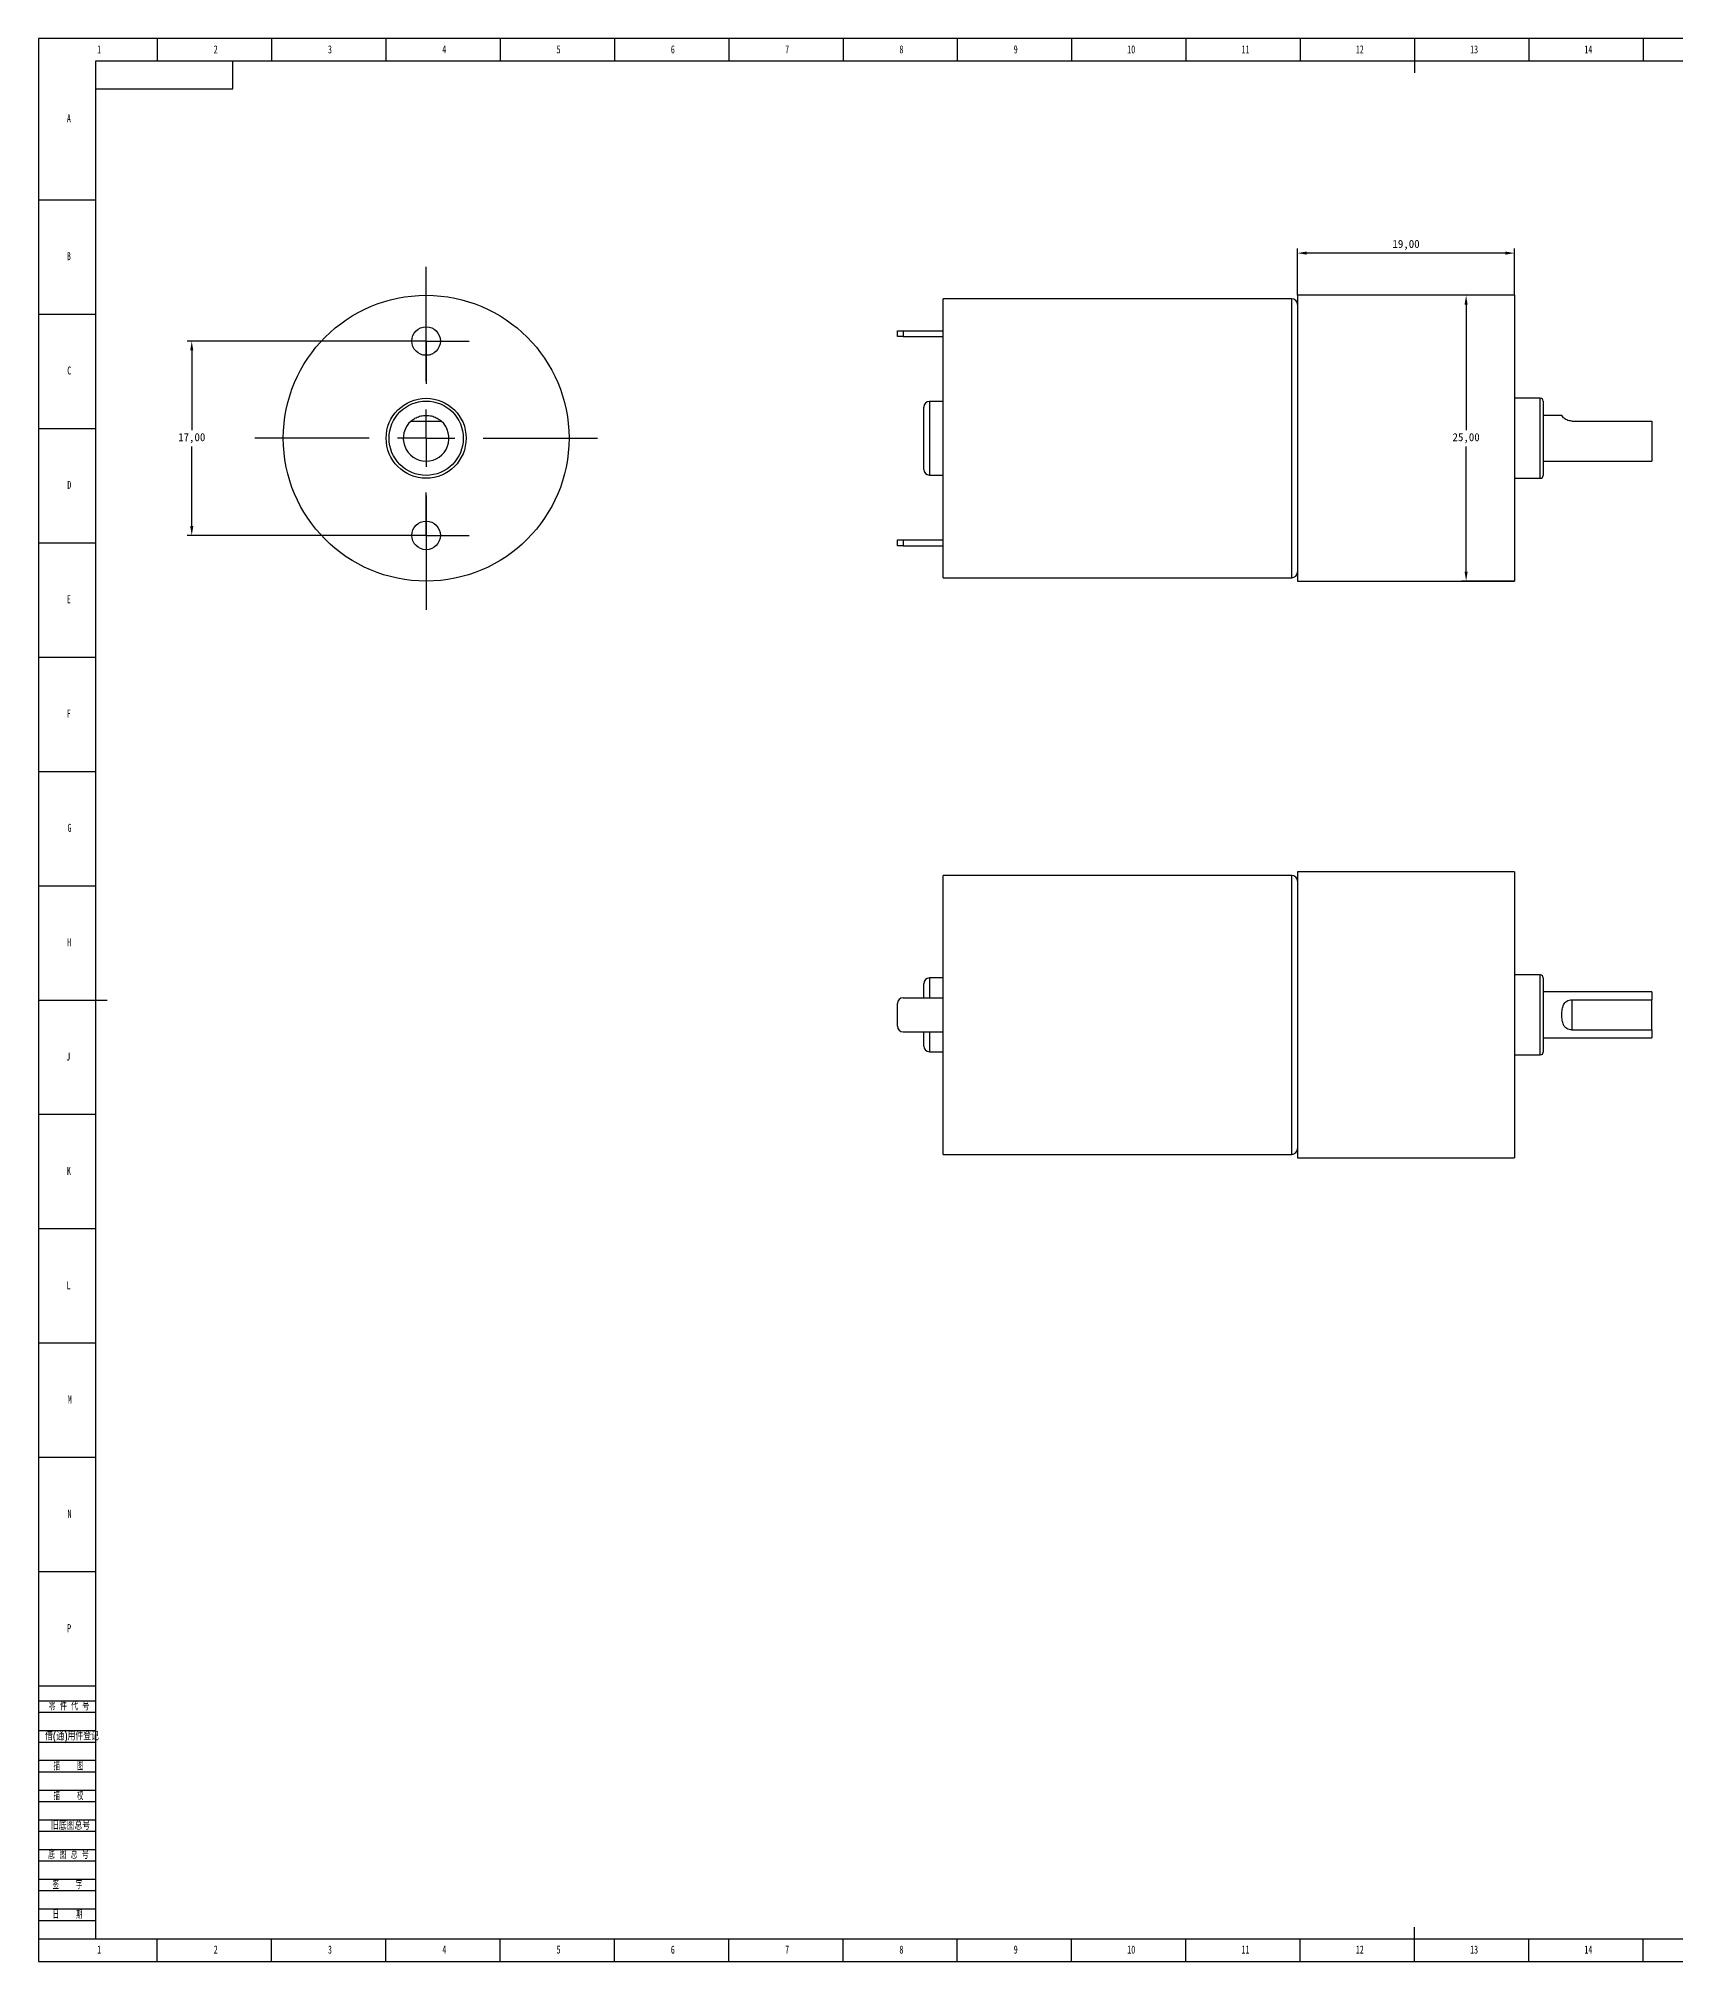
# Model space of a CAD drawing. Header units: millimetres. Extents: x 0 to 1189, y 0 to 841.
# Drawn here: x 0 to 716, y 0 to 841 of the extents above; entities that cross this region are included whole.
import ezdxf

# ---------------------------------------------------------------- set-up
doc = ezdxf.new("R2010")
doc.units = ezdxf.units.MM
doc.header["$PDSIZE"] = -1
for name, color, linetype in [('10', 7, 'Continuous'), ('5', 7, 'Continuous'), ('9', 7, 'Continuous')]:
    doc.layers.add(name, color=color, linetype=linetype)
doc.layers.add('文字层', color=3, linetype='Continuous', lineweight=25)
doc.styles.add('SLDTEXTSTYLE0', font='TXT', dxfattribs={"width": 0.7, "bigfont": 'bigfont'})
doc.styles.add('SLDTEXTSTYLE2', font='TXT', dxfattribs={"width": 0.614286, "bigfont": 'bigfont'})
doc.styles.add('SLDTEXTSTYLE4', font='TXT', dxfattribs={"width": 0.566667, "bigfont": 'bigfont'})
doc.styles.add('SLDTEXTSTYLE5', font='TXT', dxfattribs={"width": 0.7})
doc.dimstyles.new('ISO-25', dxfattribs={"dimtxt": 2.5, "dimasz": 2.5, "dimexe": 1.25, "dimexo": 0.625, "dimtad": 1, "dimtxsty": 'Standard', "dimcen": 2.5, "dimadec": 0, "dimazin": 0, "dimtfac": 1, "dimtmove": 0, "dimatfit": 3, "dimfxl": 1, "dimarcsym": 0})

# ---------------------------------------------------------------- blocks, each defined once
blk = doc.blocks.new('SW_CENTERMARKSYMBOL_1')
at = {"layer": '10', "color": 0}
for p, q in [((0, 25), (0, 75)), ((0, 0), (0, 12.5)), ((-25, 0), (-75, 0)), ((0, 0), (-12.5, 0)), ((0, 0), (0, -12.5)), ((0, 0), (12.5, 0)), ((25, 0), (75, 0)), ((0, -25), (0, -75))]:
    blk.add_line(p, q, dxfattribs=at)
blk = doc.blocks.new('SW_CENTERMARKSYMBOL_2')
at = {"layer": '10', "color": 0}
for p, q in [((0, 12.5), (0, 18.75)), ((0, 0), (0, 12.5)), ((-12.5, 0), (-18.75, 0)), ((0, 0), (-12.5, 0)), ((0, 0), (0, -12.5)), ((0, 0), (12.5, 0)), ((12.5, 0), (18.75, 0)), ((0, -12.5), (0, -18.75))]:
    blk.add_line(p, q, dxfattribs=at)
blk = doc.blocks.new('SW_CENTERMARKSYMBOL_3')
at = {"layer": '10', "color": 0}
for p, q in [((0, 12.5), (0, 18.75)), ((0, 0), (0, 12.5)), ((-12.5, 0), (-18.75, 0)), ((0, 0), (-12.5, 0)), ((0, 0), (0, -12.5)), ((0, 0), (12.5, 0)), ((12.5, 0), (18.75, 0)), ((0, -12.5), (0, -18.75))]:
    blk.add_line(p, q, dxfattribs=at)
blk = doc.blocks.new('*D5')
at = {"layer": 'Defpoints', "color": 0, "transparency": 16777216}
for p in [(645.82, 728.68), (624.6, 603.68), (645.82, 603.68)]:
    blk.add_point(p, dxfattribs=at)
at = {"layer": '文字层', "color": 0, "lineweight": -2, "transparency": 16777216}
for p, q in [((645.82, 728.68), (622.6, 728.68)), ((624.6, 724.6), (624.6, 669.74)), ((624.6, 607.76), (624.6, 662.61)), ((645.82, 603.68), (622.6, 603.68))]:
    blk.add_line(p, q, dxfattribs=at)
at = {"layer": '文字层', "color": 0, "transparency": 16777216}
for points in [[(623.92, 724.6), (625.28, 724.6), (624.6, 728.68)], [(623.92, 607.76), (625.28, 607.76), (624.6, 603.68)]]:
    blk.add_solid(points, dxfattribs=at)
at = {"layer": '文字层', "color": 0, "transparency": 16777216, "insert": (624.6, 666.18), "char_height": 3.5, "attachment_point": 5}
blk.add_mtext('25,00', dxfattribs=at)
blk = doc.blocks.new('*D6')
at = {"layer": 'Defpoints', "color": 0, "transparency": 16777216}
for p in [(550.82, 747.13), (550.82, 728.68), (645.82, 728.68)]:
    blk.add_point(p, dxfattribs=at)
at = {"layer": '文字层', "color": 0, "lineweight": -2, "transparency": 16777216}
for p, q in [((550.82, 728.68), (550.82, 749.13)), ((645.82, 728.68), (645.82, 749.13)), ((641.74, 747.13), (554.9, 747.13))]:
    blk.add_line(p, q, dxfattribs=at)
at = {"layer": '文字层', "color": 0, "transparency": 16777216}
for points in [[(554.9, 747.81), (554.9, 746.45), (550.82, 747.13)], [(641.74, 747.81), (641.74, 746.45), (645.82, 747.13)]]:
    blk.add_solid(points, dxfattribs=at)
at = {"layer": '文字层', "color": 0, "transparency": 16777216, "insert": (598.32, 750.7), "char_height": 3.5, "attachment_point": 5}
blk.add_mtext('19,00', dxfattribs=at)
blk = doc.blocks.new('*D7')
at = {"layer": 'Defpoints', "color": 0, "transparency": 16777216}
for p in [(169.62, 708.68), (67.07, 623.68), (169.62, 623.68)]:
    blk.add_point(p, dxfattribs=at)
at = {"layer": '文字层', "color": 0, "lineweight": -2, "transparency": 16777216}
for p, q in [((169.62, 708.68), (65.07, 708.68)), ((67.07, 704.6), (67.07, 669.74)), ((67.07, 627.76), (67.07, 662.61)), ((169.62, 623.68), (65.07, 623.68))]:
    blk.add_line(p, q, dxfattribs=at)
at = {"layer": '文字层', "color": 0, "transparency": 16777216}
for points in [[(66.39, 704.6), (67.75, 704.6), (67.07, 708.68)], [(66.39, 627.76), (67.75, 627.76), (67.07, 623.68)]]:
    blk.add_solid(points, dxfattribs=at)
at = {"layer": '文字层', "color": 0, "transparency": 16777216, "insert": (67.07, 666.18), "char_height": 3.5, "attachment_point": 5}
blk.add_mtext('17,00', dxfattribs=at)

msp = doc.modelspace()

# ---------------------------------------------------------------- linework, layer by layer
at = {"color": 7, "linetype": 'Continuous', "lineweight": 25}
for p, q in [((548.32, 727.177), (395.82, 727.177)), ((395.82, 666.177), (395.82, 727.177)), ((548.32, 666.177), (548.32, 727.177)), ((645.82, 728.677), (550.82, 728.677)), ((550.82, 728.677), (550.82, 603.677)), ((645.82, 728.677), (645.82, 603.677)), ((375.82, 710.677), (375.82, 713.177)), ((375.82, 713.177), (378.32, 713.177)), ((378.32, 710.677), (375.82, 710.677)), ((378.32, 713.177), (378.32, 710.677)), ((378.32, 713.177), (395.82, 713.177)), ((378.32, 710.677), (395.82, 710.677)), ((395.82, 682.302), (389.82, 682.302)), ((389.82, 682.302), (389.82, 666.177)), ((657.07, 683.677), (645.82, 683.677)), ((657.07, 648.677), (657.07, 683.677)), ((658.32, 682.427), (658.32, 649.927)), ((163.003, 673.677), (176.231, 673.677)), ((387.32, 666.177), (387.32, 679.802)), ((666.489, 676.177), (658.32, 676.177)), ((670.82, 673.677), (705.82, 673.677)), ((705.82, 673.677), (705.82, 656.177)), ((387.32, 652.552), (387.32, 666.177)), ((389.82, 666.177), (389.82, 650.052)), ((395.82, 605.177), (395.82, 666.177)), ((548.32, 605.177), (548.32, 666.177)), ((658.32, 656.177), (705.82, 656.177)), ((389.82, 650.052), (395.82, 650.052)), ((645.82, 648.677), (657.07, 648.677)), ((375.82, 619.177), (375.82, 621.677)), ((375.82, 621.677), (378.32, 621.677)), ((378.32, 619.177), (375.82, 619.177)), ((378.32, 621.677), (378.32, 619.177)), ((378.32, 621.677), (395.82, 621.677)), ((378.32, 619.177), (395.82, 619.177)), ((395.82, 605.177), (548.32, 605.177)), ((550.82, 603.677), (645.82, 603.677)), ((548.32, 475.006), (395.82, 475.006)), ((395.82, 353.006), (395.82, 475.006)), ((548.32, 353.006), (548.32, 475.006)), ((645.82, 476.506), (550.82, 476.506)), ((550.82, 476.506), (550.82, 351.506)), ((645.82, 476.506), (645.82, 351.506)), ((395.82, 430.131), (389.82, 430.131)), ((389.82, 430.131), (389.82, 421.506)), ((657.07, 431.506), (645.82, 431.506)), ((657.07, 396.506), (657.07, 431.506)), ((658.32, 430.256), (658.32, 397.756)), ((378.32, 421.506), (395.82, 421.506)), ((387.32, 421.506), (387.32, 427.631)), ((705.82, 424.006), (658.32, 424.006)), ((670.82, 420.621), (705.82, 420.621)), ((670.82, 420.621), (670.82, 407.392)), ((705.82, 424.006), (705.82, 420.621)), ((705.82, 407.392), (705.82, 420.621)), ((375.82, 409.006), (375.82, 419.006)), ((378.32, 406.506), (395.82, 406.506)), ((387.32, 400.381), (387.32, 406.506)), ((389.82, 406.506), (389.82, 397.881)), ((658.32, 404.006), (705.82, 404.006)), ((670.82, 407.392), (705.82, 407.392)), ((705.82, 407.392), (705.82, 404.006)), ((389.82, 397.881), (395.82, 397.881)), ((645.82, 396.506), (657.07, 396.506)), ((395.82, 353.006), (548.32, 353.006)), ((550.82, 351.506), (645.82, 351.506))]:
    msp.add_line(p, q, dxfattribs=at)
for centre, radius in [((169.617, 666.177), 62.5), ((169.617, 708.677), 6.25), ((169.617, 666.177), 17.5), ((169.617, 666.177), 16.25), ((169.617, 623.677), 6.25)]:
    msp.add_circle(centre, radius, dxfattribs=at)
for centre, radius, start, end in [((548.32, 724.677), 2.5, 0, 90), ((389.82, 679.802), 2.5, 90, 180), ((657.07, 682.427), 1.25, 0, 90), ((169.617, 666.177), 10, 131.409622, 48.590378), ((389.82, 652.552), 2.5, 180, 270), ((657.07, 649.927), 1.25, 270, 0), ((548.32, 607.677), 2.5, 270, 0), ((548.32, 472.506), 2.5, 0, 90), ((389.82, 427.631), 2.5, 90, 180), ((657.07, 430.256), 1.25, 0, 90), ((378.32, 419.006), 2.5, 90, 180), ((378.32, 409.006), 2.5, 180, 270), ((389.82, 400.381), 2.5, 180, 270), ((657.07, 397.756), 1.25, 270, 0), ((548.32, 355.506), 2.5, 270, 0)]:
    msp.add_arc(centre, radius, start, end, dxfattribs=at)
for points, knots in [([(163.003, 673.677), (163.003, 673.677), (163.214, 673.875), (164.001, 674.466), (164.56, 674.834), (165.837, 675.462), (166.56, 675.729), (168.052, 676.084), (168.835, 676.177), (170.403, 676.177), (171.172, 676.086), (172.676, 675.729), (173.388, 675.467), (174.357, 674.99), (174.654, 674.822), (175.191, 674.486), (175.43, 674.318), (176.014, 673.879), (176.231, 673.677), (176.231, 673.677)], [0, 0, 0, 0, 0.125, 0.125, 0.25, 0.25, 0.375, 0.375, 0.5, 0.5, 0.625, 0.625, 0.75, 0.75, 0.8125, 0.8125, 0.875, 0.875, 1, 1, 1, 1]), ([(670.82, 673.677), (670.029, 673.677), (669.27, 673.875), (668.04, 674.466), (667.591, 674.833), (666.965, 675.462), (666.776, 675.729), (666.54, 676.083), (666.489, 676.177), (666.489, 676.177)], [0, 0, 0, 0, 0.25, 0.25, 0.5, 0.5, 0.75, 0.75, 1, 1, 1, 1]), ([(670.82, 407.392), (670.029, 407.392), (669.27, 407.604), (668.039, 408.39), (667.591, 408.95), (666.964, 410.226), (666.775, 410.949), (666.54, 412.441), (666.489, 413.225), (666.49, 414.793), (666.538, 415.561), (666.775, 417.065), (666.96, 417.778), (667.435, 418.746), (667.623, 419.043), (668.079, 419.58), (668.348, 419.82), (669.26, 420.403), (670.029, 420.621), (670.82, 420.621)], [0, 0, 0, 0, 0.125, 0.125, 0.25, 0.25, 0.375, 0.375, 0.5, 0.5, 0.625, 0.625, 0.75, 0.75, 0.8125, 0.8125, 0.875, 0.875, 1, 1, 1, 1])]:
    msp.add_open_spline(points, degree=3, knots=knots, dxfattribs=at)
at = {"layer": '5', "color": 7}
for p, q in [((1189, 841), (0, 841)), ((0, 841), (0, 0)), ((0, 114), (25, 114)), ((0, 109), (25, 109)), ((0, 101), (25, 101)), ((0, 96), (25, 96)), ((0, 88), (25, 88)), ((0, 83), (25, 83)), ((0, 75), (25, 75)), ((0, 70), (25, 70)), ((0, 62), (25, 62)), ((0, 57), (25, 57)), ((0, 49), (25, 49)), ((0, 44), (25, 44)), ((0, 36), (25, 36)), ((0, 31), (25, 31)), ((0, 23), (25, 23)), ((0, 18), (25, 18)), ((0, 0), (1189, 0))]:
    msp.add_line(p, q, dxfattribs=at)
at = {"layer": '5'}
for p, q in [((52, 841), (52, 831.05)), ((102, 841), (102, 831.05)), ((152, 841), (152, 831.05)), ((202, 841), (202, 831.05)), ((252, 841), (252, 831.05)), ((302, 841), (302, 831.05)), ((352, 841), (352, 831.05)), ((402, 841), (402, 831.05)), ((452, 841), (452, 831.05)), ((502, 841), (502, 831.05)), ((552, 841), (552, 831.05)), ((652, 841), (652, 831.05)), ((702, 841), (702, 831.05)), ((0, 770.5), (25, 770.5)), ((0, 720.5), (25, 720.5)), ((0, 670.5), (25, 670.5)), ((0, 620.5), (25, 620.5)), ((0, 570.5), (25, 570.5)), ((0, 520.5), (25, 520.5)), ((0, 470.5), (25, 470.5)), ((0, 370.5), (25, 370.5)), ((0, 320.5), (25, 320.5)), ((0, 270.5), (25, 270.5)), ((0, 220.5), (25, 220.5)), ((0, 170.5), (25, 170.5)), ((0, 120.5), (25, 120.5)), ((52, 0), (52, 10)), ((102, 0), (102, 10)), ((152, 0), (152, 10)), ((202, 0), (202, 10)), ((252, 0), (252, 10)), ((302, 0), (302, 10)), ((352, 0), (352, 10)), ((402, 0), (402, 10)), ((452, 0), (452, 10)), ((502, 0), (502, 10)), ((552, 0), (552, 10)), ((652, 0), (652, 10)), ((702, 0), (702, 10))]:
    msp.add_line(p, q, dxfattribs=at)
at = {"layer": '5', "lineweight": 25}
for p, q in [((602, 841), (602, 826)), ((0, 420.5), (30, 420.5)), ((602, 0), (602, 15))]:
    msp.add_line(p, q, dxfattribs=at)
at = {"layer": '5', "color": 7, "lineweight": 25}
for p, q in [((1179, 831.05), (25, 831.05)), ((25, 831.05), (25, 10)), ((85, 819), (85, 831)), ((25, 819), (85, 819)), ((0, 10), (1179, 10))]:
    msp.add_line(p, q, dxfattribs=at)

# ---------------------------------------------------------------- block references
at = {"layer": '10'}
for name, p in [('SW_CENTERMARKSYMBOL_1', (169.617, 666.177)), ('SW_CENTERMARKSYMBOL_3', (169.617, 708.677)), ('SW_CENTERMARKSYMBOL_2', (169.617, 623.677))]:
    msp.add_blockref(name, p, dxfattribs=at)

# ---------------------------------------------------------------- texts
at = {"layer": '10', "char_height": 3.5, "attachment_point": 2, "style": 'SLDTEXTSTYLE5'}
for s, insert in [('1', (26.544, 837.984)), ('2', (77.544, 837.984)), ('3', (127.544, 837.984)), ('4', (177.544, 837.984)), ('5', (227.544, 837.984)), ('6', (277.547, 837.984)), ('7', (327.547, 837.984)), ('8', (377.547, 837.984)), ('9', (427.547, 837.984)), ('10', (478.089, 837.984)), ('11', (528.089, 837.984)), ('12', (578.089, 837.984)), ('13', (628.089, 837.984)), ('14', (678.089, 837.984)), ('A', (13.32, 807.79)), ('B', (13.32, 747.54)), ('C', (13.482, 697.54)), ('D', (13.484, 647.54)), ('E', (13.318, 597.54)), ('F', (13.279, 547.54)), ('G', (13.594, 497.54)), ('H', (13.484, 447.54)), ('J', (13.015, 397.54)), ('K', (13.32, 347.54)), ('L', (13.181, 297.54)), ('M', (13.707, 247.54)), ('N', (13.603, 197.54)), ('P', (13.444, 147.54)), ('1', (26.544, 6.984)), ('2', (77.544, 6.984)), ('3', (127.544, 6.984)), ('4', (177.544, 6.984)), ('5', (227.544, 6.984)), ('6', (277.547, 6.984)), ('7', (327.547, 6.984)), ('8', (377.547, 6.984)), ('9', (427.547, 6.984)), ('10', (478.089, 6.984)), ('11', (528.089, 6.984)), ('12', (578.089, 6.984)), ('13', (628.089, 6.984)), ('14', (678.089, 6.984))]:
    msp.add_mtext(s, dxfattribs=dict(at, insert=insert))
at = {"layer": '9', "color": 7, "char_height": 3.5}
for s, insert, attachment_point, style in [('零 件 代 号', (4.482, 113.36), 1, 'SLDTEXTSTYLE2'), ('借(通)用件登记', (2.933, 100.276), 1, 'SLDTEXTSTYLE0'), ('描    图', (13.129, 87.176), 2, 'SLDTEXTSTYLE4'), ('描    校', (13.129, 74.137), 2, 'SLDTEXTSTYLE4'), ('旧底图总号', (5.459, 61.201), 1, 'SLDTEXTSTYLE0'), ('底 图 总 号', (4.212, 48.433), 1, 'SLDTEXTSTYLE2'), ('签    字', (12.691, 35.193), 2, 'SLDTEXTSTYLE4'), ('日    期', (12.691, 22.233), 2, 'SLDTEXTSTYLE4')]:
    msp.add_mtext(s, dxfattribs=dict(at, insert=insert, attachment_point=attachment_point, style=style))

# ---------------------------------------------------------------- dimensions: what is measured, and where the dimension line sits
at = {"layer": '文字层'}
dim = msp.add_linear_dim(base=(550.82, 747.13), p1=(645.82, 728.677), p2=(550.82, 728.677), dimstyle='ISO-25', override={"dimtxt": 3.5, "dimasz": 4.08, "dimexe": 2, "dimexo": 0, "dimgap": 1.524, "dimtih": 1, "dimtoh": 1, "dimlfac": 0.2, "dimzin": 0, "dimadec": 2, "dimtzin": 0}, dxfattribs=at)
dim.commit()
dim.dimension.update_dxf_attribs({"geometry": '*D6', "text_midpoint": (598.32, 750.696)})
for base, p1, p2, picture, middle in [((624.604, 603.677), (645.82, 728.677), (645.82, 603.677), '*D5', (624.604, 666.177)), ((67.067, 623.677), (169.617, 708.677), (169.617, 623.677), '*D7', (67.067, 666.177))]:
    dim = msp.add_linear_dim(base=base, p1=p1, p2=p2, angle=90, dimstyle='ISO-25', override={"dimtxt": 3.5, "dimasz": 4.08, "dimexe": 2, "dimexo": 0, "dimgap": 1.524, "dimtih": 1, "dimtoh": 1, "dimlfac": 0.2, "dimzin": 0, "dimadec": 2, "dimtzin": 0}, dxfattribs=at)
    dim.commit()
    dim.dimension.update_dxf_attribs({"geometry": picture, "text_midpoint": middle})

doc.saveas('drawing.dxf')
